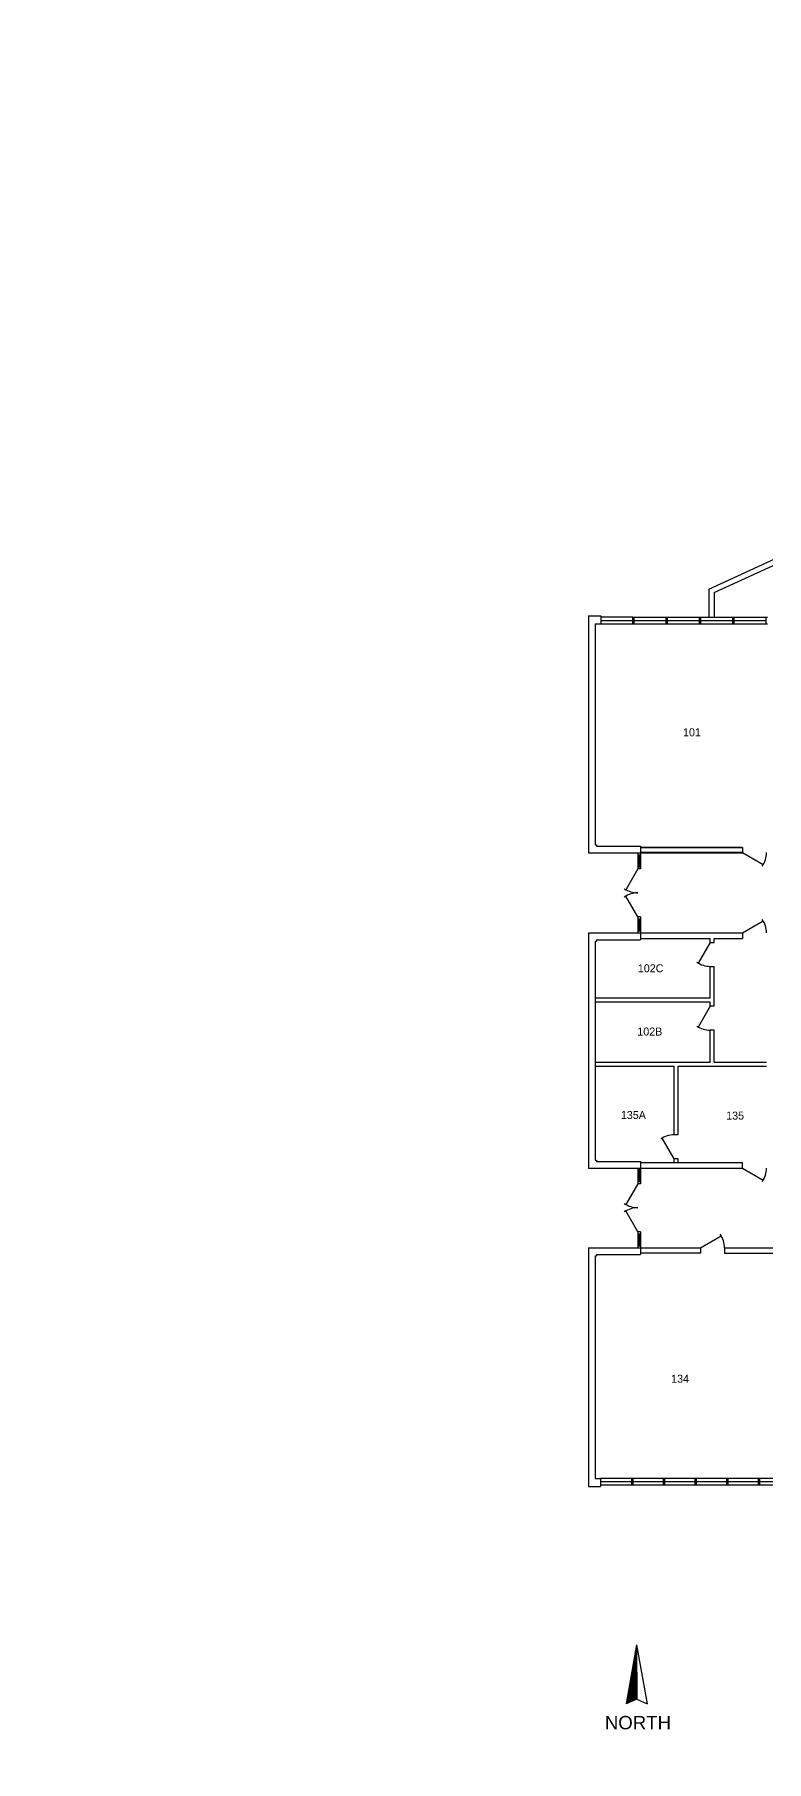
# Model space of a CAD drawing. Header units: inches. Extents: x -34849 to 37501, y -26482 to 39290.
# Drawn here: x -834 to 264, y 9055 to 11645 of the extents above; entities that cross this region are included whole.
import ezdxf
from ezdxf.enums import TextEntityAlignment as Align

# ---------------------------------------------------------------- set-up
doc = ezdxf.new("R2010")
doc.units = ezdxf.units.IN
doc.header["$MEASUREMENT"] = 0
for name, color, linetype in [('035$02DOORS', 150, 'Continuous'), ('035$02LOD', 251, 'Continuous'), ('035$02OFFICE', 7, 'Continuous'), ('035$02OUT', 7, 'Continuous'), ('035$02WAL', 7, 'Continuous'), ('035$04OFF', 7, 'Continuous'), ('151$01OUT', 7, 'Continuous')]:
    doc.layers.add(name, color=color, linetype=linetype)

# ---------------------------------------------------------------- blocks, each defined once
blk = doc.blocks.new('OFFICE')
at = {"color": 2, "linetype": 'Continuous'}
blk.add_attdef('OFFICE', text='', height=12, dxfattribs=at).set_placement((0, 0), align=Align.MIDDLE)
blk = doc.blocks.new('NORTH')
at = {"layer": '151$01OUT'}
h = blk.add_hatch(dxfattribs=at)
h.set_pattern_fill('ANSI31', color=256, scale=10, angle=-22, style=0)
h.set_pattern_definition([(23, (-25359.4078, -571.1874), (-0.48841391, 1.15063107), [])])
h.paths.add_polyline_path([(-17714.4, 14470.8), (-17638.8, 14440.3), (-17638.4, 14423.3)])
for p, q in [((-17714.4, 14470.8, 0), (-17626.7, 14452.2, 0)), ((-17714.4, 14470.8, 0), (-17638.4, 14423.3, 0)), ((-17714.4, 14470.8, 0), (-17638.8, 14440.3, 0)), ((-17638.8, 14440.3, 0), (-17626.7, 14452.2, 0)), ((-17638.8, 14440.3, 0), (-17638.4, 14423.3, 0))]:
    blk.add_line(p, q, dxfattribs=at)
at = {"layer": '151$01OUT', "insert": (-17633.6, 14386.6, 0), "char_height": 20, "width": 81.982, "attachment_point": 1, "rotation": 68}
blk.add_mtext('{\\fArial|b0|i0|c0|p34;NORTH}', dxfattribs=at)

msp = doc.modelspace()

# ---------------------------------------------------------------- linework, layer by layer
at = {"layer": '035$02DOORS'}
for p, q in [((227.9, 10417.8, 0), (259.1, 10399.8, 0)), ((70.9, 10393.4, 0), (52.9, 10362.2, 0)), ((70.9, 10321.4, 0), (52.9, 10352.6, 0)), ((227.9, 10297.3, 0), (259.1, 10315.3, 0)), ((179.7, 10283.3, 0), (161.7, 10252.1, 0)), ((179.7, 10187.5, 0), (161.7, 10156.3, 0)), ((125.5, 9958.6, 0), (107.5, 9989.8, 0)), ((70.9, 9921.3, 0), (52.9, 9890.1, 0)), ((227.9, 9944.6, 0), (259.1, 9926.6, 0)), ((70.9, 9849.3, 0), (52.9, 9880.5, 0)), ((164.9, 9825.1, 0), (196.1, 9843.1, 0))]:
    msp.add_line(p, q, dxfattribs=at)
for centre, start, end in [((227.9, 10417.8, 0), 325.7768, 0), ((70.9, 10393.4, 0), 235.7768, 270), ((70.9, 10321.4, 0), 90, 124.2232), ((227.9, 10297.3, 0), 0, 34.2232), ((179.7, 10283.3, 0), 235.7768, 270), ((179.7, 10187.5, 0), 235.7768, 270), ((125.5, 9958.6, 0), 90, 124.2232), ((227.9, 9944.6, 0), 325.7768, 0), ((70.9, 9921.3, 0), 235.7768, 270), ((70.9, 9849.3, 0), 90, 124.2232), ((164.9, 9825.1, 0), 0, 34.2232)]:
    msp.add_arc(centre, 36, start, end, dxfattribs=at)
at = {"layer": '035$02LOD'}
for p, q in [((63.7, 10771.1, 0), (15.7, 10771.1, 0)), ((15.7, 10766.1, 0), (63.7, 10766.1, 0)), ((15.7, 10761.1, 0), (63.7, 10761.1, 0)), ((65.7, 10771.1, 0), (113.7, 10771.1, 0)), ((65.7, 10766.1, 0), (113.7, 10766.1, 0)), ((65.7, 10761.1, 0), (113.7, 10761.1, 0)), ((115.7, 10771.1, 0), (163.7, 10771.1, 0)), ((115.7, 10766.2, 0), (163.7, 10766.2, 0)), ((115.7, 10761.1, 0), (163.7, 10761.1, 0)), ((165.7, 10771.1, 0), (213.7, 10771.1, 0)), ((165.7, 10766.2, 0), (213.7, 10766.2, 0)), ((165.7, 10761.1, 0), (213.7, 10761.1, 0)), ((215.7, 10771.1, 0), (263.7, 10771.1, 0)), ((215.7, 10766.2, 0), (263.7, 10766.2, 0)), ((215.7, 10761.1, 0), (263.7, 10761.1, 0)), ((70.9, 10414.5, 0), (70.9, 10396.5, 0)), ((72.9, 10414.5, 0), (72.9, 10396.5, 0)), ((74.9, 10414.5, 0), (74.9, 10396.5, 0)), ((70.9, 10318.3, 0), (70.9, 10300.3, 0)), ((72.9, 10318.3, 0), (72.9, 10300.3, 0)), ((74.9, 10318.3, 0), (74.9, 10300.3, 0)), ((70.9, 9942.4, 0), (70.9, 9924.4, 0)), ((72.9, 9942.4, 0), (72.9, 9924.4, 0)), ((74.9, 9942.4, 0), (74.9, 9924.4, 0)), ((70.9, 9846.2, 0), (70.9, 9828.2, 0)), ((72.9, 9846.2, 0), (72.9, 9828.2, 0)), ((74.9, 9846.2, 0), (74.9, 9828.2, 0)), ((61.4, 9479, 0), (14.9, 9479, 0)), ((61.4, 9474, 0), (14.9, 9474, 0)), ((61.4, 9469, 0), (14.9, 9469, 0)), ((108.9, 9479, 0), (63.4, 9479, 0)), ((108.9, 9474, 0), (63.4, 9474, 0)), ((108.9, 9469, 0), (63.4, 9469, 0)), ((156.4, 9479, 0), (110.9, 9479, 0)), ((156.4, 9474, 0), (110.9, 9474, 0)), ((156.4, 9469, 0), (110.9, 9469, 0)), ((203.9, 9479, 0), (158.4, 9479, 0)), ((203.9, 9474, 0), (158.4, 9474, 0)), ((203.9, 9469, 0), (158.4, 9469, 0)), ((251.4, 9479, 0), (205.9, 9479, 0)), ((251.4, 9474, 0), (205.9, 9474, 0)), ((251.4, 9469, 0), (205.9, 9469, 0)), ((299.9, 9479, 0), (253.4, 9479, 0)), ((299.9, 9474, 0), (253.4, 9474, 0)), ((299.9, 9469, 0), (253.4, 9469, 0))]:
    msp.add_line(p, q, dxfattribs=at)
at = {"layer": '035$02OUT'}
for p, q in [((177.7, 10813.1, 0), (620.9, 11017.1, 0)), ((185.7, 10808, 0), (620.9, 11008.3, 0)), ((177.7, 10813.1, 0), (177.7, 10771.1, 0)), ((185.7, 10808, 0), (185.7, 10771.1, 0)), ((-3.1, 10773.1, 0), (-3.1, 10417.6, 0)), ((-3.1, 10773.1, 0), (15.7, 10773.1, 0)), ((6.9, 10761.1, 0), (6.9, 10429.6, 0)), ((6.9, 10761.1, 0), (15.7, 10761.1, 0)), ((15.7, 10773.1, 0), (15.7, 10761.1, 0)), ((63.7, 10771.1, 0), (65.7, 10771.1, 0)), ((63.7, 10761.1, 0), (63.7, 10771.1, 0)), ((63.7, 10761.1, 0), (65.7, 10761.1, 0)), ((65.7, 10761.1, 0), (65.7, 10771.1, 0)), ((113.7, 10761.1, 0), (113.7, 10771.2, 0)), ((113.7, 10771.1, 0), (115.7, 10771.1, 0)), ((113.7, 10761.1, 0), (115.7, 10761.1, 0)), ((115.7, 10761.1, 0), (115.7, 10771.2, 0)), ((163.7, 10761.1, 0), (163.7, 10771.1, 0)), ((163.7, 10771.1, 0), (165.7, 10771.1, 0)), ((163.7, 10761.1, 0), (165.7, 10761.1, 0)), ((165.7, 10761.1, 0), (165.7, 10771.1, 0)), ((213.7, 10761.1, 0), (213.7, 10771.1, 0)), ((213.7, 10771.1, 0), (215.7, 10771.1, 0)), ((213.7, 10761.1, 0), (215.7, 10761.1, 0)), ((215.7, 10761.1, 0), (215.7, 10771.1, 0)), ((263.7, 10761.1, 0), (263.7, 10771.1, 0)), ((263.7, 10771.1, 0), (265.7, 10771.1, 0)), ((263.7, 10761.1, 0), (265.7, 10761.1, 0)), ((-3.1, 10417.6, 0), (74.9, 10417.6, 0)), ((6.9, 10429.6, 0), (8.9, 10429.6, 0)), ((8.9, 10429.6, 0), (8.9, 10427.6, 0)), ((8.9, 10427.6, 0), (74.9, 10427.6, 0)), ((70.9, 10417.6, 0), (70.9, 10414.5, 0)), ((70.9, 10414.5, 0), (74.9, 10414.5, 0)), ((74.9, 10427.6, 0), (74.9, 10417.6, 0)), ((74.9, 10425.6, 0), (227.9, 10425.3, 0)), ((227.9, 10425.3, 0), (74.9, 10425.3, 0)), ((227.9, 10417.8, 0), (74.9, 10417.8, 0)), ((74.9, 10417.6, 0), (227.9, 10417.3, 0)), ((74.9, 10417.6, 0), (74.9, 10414.5, 0)), ((227.9, 10425.3, 0), (227.9, 10417.8, 0)), ((70.9, 10396.5, 0), (74.9, 10396.5, 0)), ((70.9, 10396.5, 0), (70.9, 10393.4, 0)), ((74.9, 10393.4, 0), (70.9, 10393.4, 0)), ((74.9, 10396.5, 0), (74.9, 10393.4, 0)), ((70.9, 10321.4, 0), (70.9, 10318.3, 0)), ((74.9, 10321.4, 0), (70.9, 10321.4, 0)), ((70.9, 10318.3, 0), (74.9, 10318.3, 0)), ((74.9, 10321.4, 0), (74.9, 10318.3, 0)), ((-3.1, 10297.3, 0), (-3.1, 9944.6, 0)), ((-3.1, 10297.3, 0), (74.9, 10297.3, 0)), ((6.9, 10285.3, 0), (6.9, 9956.6, 0)), ((6.9, 10285.3, 0), (8.9, 10285.3, 0)), ((8.9, 10287.3, 0), (74.9, 10287.3, 0)), ((8.9, 10287.3, 0), (8.9, 10285.3, 0)), ((70.9, 10300.3, 0), (74.9, 10300.3, 0)), ((70.9, 10300.3, 0), (70.9, 10297.3, 0)), ((74.9, 10300.3, 0), (74.9, 10297.3, 0)), ((74.9, 10297.3, 0), (227.9, 10297.3, 0)), ((74.9, 10297.3, 0), (74.9, 10287.3, 0)), ((74.9, 10289.3, 0), (179.7, 10289.3, 0)), ((179.7, 10283.3, 0), (179.7, 10289.3, 0)), ((179.7, 10283.3, 0), (185.7, 10283.3, 0)), ((185.7, 10289.3, 0), (227.9, 10289.3, 0)), ((185.7, 10283.3, 0), (185.7, 10289.3, 0)), ((227.9, 10297.3, 0), (227.9, 10289.3, 0)), ((6.9, 9956.6, 0), (8.9, 9956.6, 0)), ((8.9, 9956.6, 0), (8.9, 9954.6, 0)), ((8.9, 9954.6, 0), (74.9, 9954.6, 0)), ((74.9, 9954.6, 0), (74.9, 9944.6, 0)), ((227.9, 9952.6, 0), (74.9, 9952.6, 0)), ((131.5, 9958.6, 0), (125.5, 9958.6, 0)), ((125.5, 9952.6, 0), (125.5, 9958.6, 0)), ((131.5, 9952.6, 0), (131.5, 9958.6, 0)), ((227.9, 9944.6, 0), (227.9, 9952.6, 0)), ((-3.1, 9944.6, 0), (74.9, 9944.6, 0)), ((70.9, 9944.6, 0), (70.9, 9942.4, 0)), ((70.9, 9942.4, 0), (74.9, 9942.4, 0)), ((70.9, 9924.4, 0), (74.9, 9924.4, 0)), ((70.9, 9924.4, 0), (70.9, 9921.3, 0)), ((74.9, 9921.3, 0), (70.9, 9921.3, 0)), ((74.9, 9945.4, 0), (74.9, 9942.4, 0)), ((74.9, 9944.6, 0), (227.9, 9944.6, 0)), ((74.9, 9924.4, 0), (74.9, 9921.3, 0)), ((70.9, 9849.3, 0), (70.9, 9846.2, 0)), ((74.9, 9849.3, 0), (70.9, 9849.3, 0)), ((70.9, 9846.2, 0), (74.9, 9846.2, 0)), ((74.9, 9849.3, 0), (74.9, 9846.2, 0)), ((-3.1, 9825.1, 0), (-3.1, 9467.1, 0)), ((-3.1, 9825.1, 0), (74.9, 9825.1, 0)), ((70.9, 9828.2, 0), (74.9, 9828.2, 0)), ((70.9, 9828.2, 0), (70.9, 9825.1, 0)), ((74.9, 9828.2, 0), (74.9, 9825.1, 0)), ((74.9, 9825.1, 0), (164.9, 9825.1, 0)), ((74.9, 9825.1, 0), (74.9, 9815.1, 0)), ((164.9, 9817.1, 0), (74.9, 9817.1, 0)), ((164.9, 9825.1, 0), (164.9, 9817.1, 0)), ((6.9, 9813.1, 0), (6.9, 9479.1, 0)), ((6.9, 9813.1, 0), (8.9, 9813.1, 0)), ((8.9, 9815.1, 0), (74.9, 9815.1, 0)), ((8.9, 9815.1, 0), (8.9, 9813.1, 0)), ((-3.1, 9467.1, 0), (14.9, 9467.1, 0)), ((6.9, 9479.1, 0), (14.9, 9479.1, 0)), ((14.9, 9479.1, 0), (14.9, 9467.1, 0)), ((61.4, 9479, 0), (61.4, 9469, 0)), ((63.4, 9479, 0), (61.4, 9479, 0)), ((63.4, 9469, 0), (61.4, 9469, 0)), ((63.4, 9479, 0), (63.4, 9469, 0)), ((108.9, 9479, 0), (108.9, 9469, 0)), ((110.9, 9479, 0), (108.9, 9479, 0)), ((110.9, 9469, 0), (108.9, 9469, 0)), ((110.9, 9479, 0), (110.9, 9469, 0)), ((156.4, 9479, 0), (156.4, 9469, 0)), ((158.4, 9479, 0), (156.4, 9479, 0)), ((158.4, 9469, 0), (156.4, 9469, 0)), ((158.4, 9479, 0), (158.4, 9469, 0)), ((203.9, 9479, 0), (203.9, 9469, 0)), ((205.9, 9479, 0), (203.9, 9479, 0)), ((205.9, 9469, 0), (203.9, 9469, 0)), ((205.9, 9479, 0), (205.9, 9469, 0)), ((251.4, 9479, 0), (251.4, 9469, 0)), ((253.4, 9479, 0), (251.4, 9479, 0)), ((253.4, 9469, 0), (251.4, 9469, 0)), ((253.4, 9479, 0), (253.4, 9469, 0))]:
    msp.add_line(p, q, dxfattribs=at)
at = {"layer": '035$02WAL'}
for p, q in [((179.7, 10199.5, 0), (179.7, 10247.3, 0)), ((179.7, 10247.3, 0), (185.7, 10247.3, 0)), ((185.7, 10187.5, 0), (185.7, 10247.3, 0)), ((179.7, 10199.5, 0), (6.9, 10199.5, 0)), ((179.7, 10193.5, 0), (6.9, 10193.5, 0)), ((179.7, 10187.5, 0), (179.7, 10193.5, 0)), ((185.7, 10187.5, 0), (179.7, 10187.5, 0)), ((179.7, 10103.6, 0), (179.7, 10151.5, 0)), ((185.7, 10151.5, 0), (179.7, 10151.5, 0)), ((185.7, 10103.6, 0), (185.7, 10151.5, 0)), ((6.9, 10103.6, 0), (179.7, 10103.6, 0)), ((185.7, 10103.6, 0), (263.9, 10103.6, 0)), ((6.9, 10097.6, 0), (125.5, 10097.6, 0)), ((125.5, 9994.6, 0), (125.5, 10097.6, 0)), ((131.5, 9994.6, 0), (131.5, 10097.6, 0)), ((131.5, 10097.6, 0), (263.9, 10097.6, 0)), ((131.5, 9994.6, 0), (125.5, 9994.6, 0)), ((200.9, 9825.1, 0), (299.9, 9825.1, 0)), ((200.9, 9825.1, 0), (200.9, 9817.1, 0)), ((200.9, 9817.1, 0), (299.9, 9817.1, 0))]:
    msp.add_line(p, q, dxfattribs=at)
at = {"layer": '035$04OFF', "color": 1}
msp.add_circle((4615.6, 6404.2, 0), 32885.9, dxfattribs=at)

# ---------------------------------------------------------------- block references
at = {"rotation": 292.0176183211665}
msp.add_blockref('NORTH', (-6705.2, -12618), dxfattribs=at)
at = {"layer": '035$02OFFICE', "color": 7}
ref = msp.add_blockref('OFFICE', (152.2, 10598.3), dxfattribs=at)
ref.add_attrib('OFFICE', '101', dxfattribs={"layer": '0', "color": 7, "linetype": 'Continuous', "height": 12}).set_placement((152.2, 10598.3), align=Align.MIDDLE)
ref = msp.add_blockref('OFFICE', (90.2, 10244.4), dxfattribs=at)
ref.add_attrib('OFFICE', '102C', dxfattribs={"layer": '0', "color": 7, "linetype": 'Continuous', "height": 12}).set_placement((90.2, 10244.4), align=Align.MIDDLE)
ref = msp.add_blockref('OFFICE', (89, 10149.5), dxfattribs=at)
ref.add_attrib('OFFICE', '102B', dxfattribs={"layer": '0', "color": 7, "linetype": 'Continuous', "height": 12}).set_placement((89, 10149.5), align=Align.MIDDLE)
ref = msp.add_blockref('OFFICE', (64.3, 10024.3), dxfattribs=at)
ref.add_attrib('OFFICE', '135A', dxfattribs={"layer": '0', "color": 7, "linetype": 'Continuous', "height": 12}).set_placement((64.3, 10024.3), align=Align.MIDDLE)
ref = msp.add_blockref('OFFICE', (216.9, 10023.4), dxfattribs=at)
ref.add_attrib('OFFICE', '135', dxfattribs={"layer": '0', "color": 7, "linetype": 'Continuous', "height": 12}).set_placement((216.9, 10023.4), align=Align.MIDDLE)
ref = msp.add_blockref('OFFICE', (134.3, 9628.8), dxfattribs=at)
ref.add_attrib('OFFICE', '134', dxfattribs={"layer": '0', "color": 7, "linetype": 'Continuous', "height": 12}).set_placement((134.3, 9628.8), align=Align.MIDDLE)

doc.saveas('drawing.dxf')
